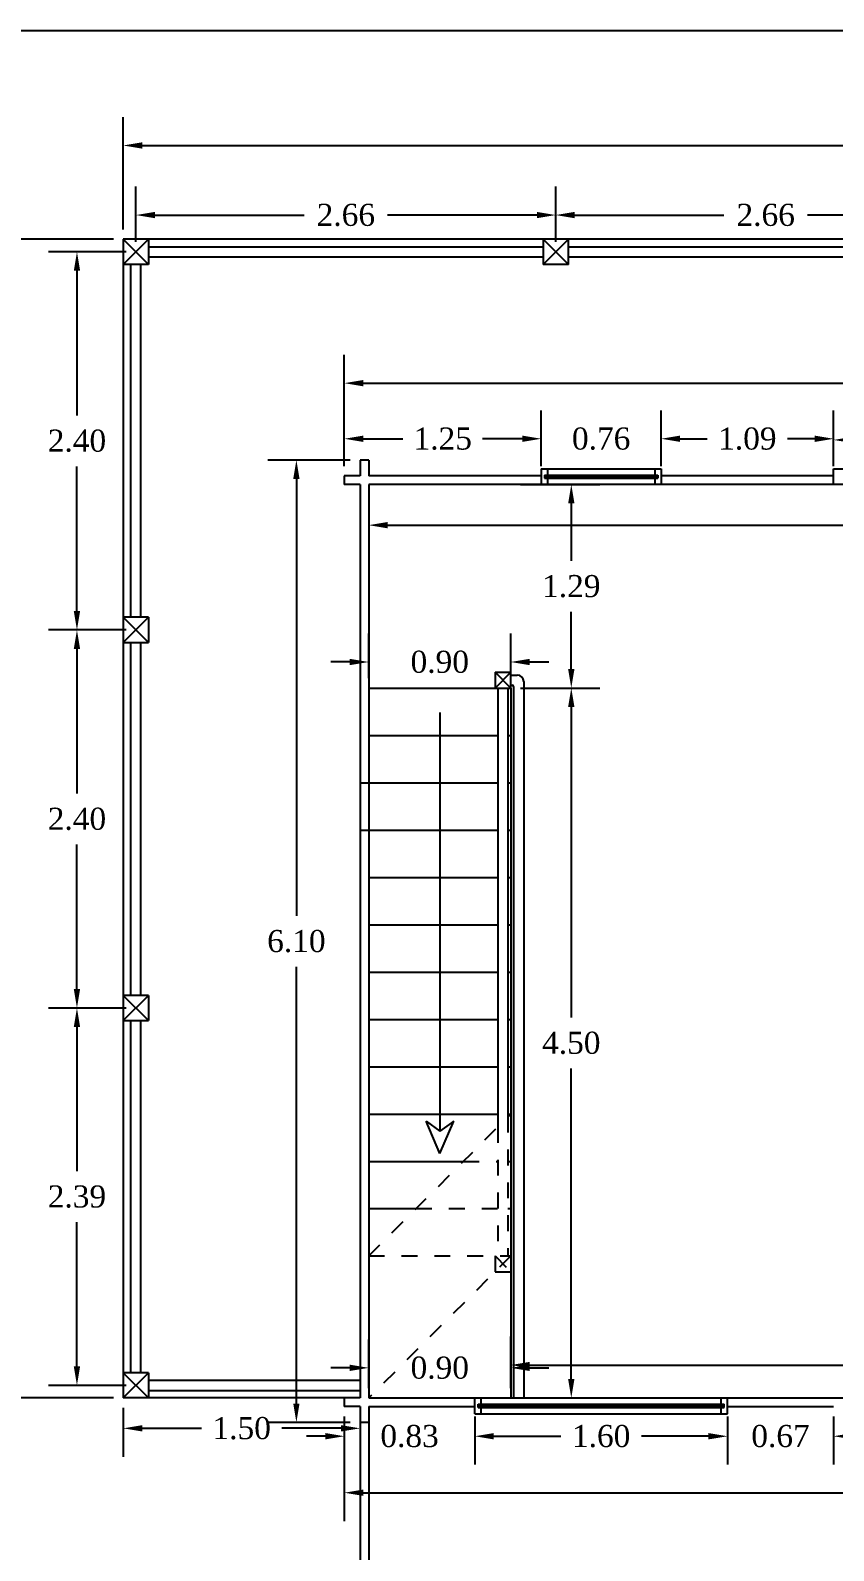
# Model space of a CAD drawing. Header units: inches. Extents: x 86794 to 87086, y 41803 to 41823.
# Drawn here: x 86917.66 to 86922.75, y 41812.5 to 41822.14 of the extents above; entities that cross this region are included whole.
import ezdxf

# ---------------------------------------------------------------- set-up
doc = ezdxf.new("R2010")
doc.units = ezdxf.units.IN
doc.header["$MEASUREMENT"] = 0
doc.linetypes.add('ACAD_ISO03W100', pattern=[30, 12, -18])
doc.styles.get("Standard").update_dxf_attribs({"font": 'times.ttf'})
doc.dimstyles.get("Standard").update_dxf_attribs({"dimtxt": 0.14, "dimasz": 0.12, "dimexe": 0.18, "dimexo": 0.0625, "dimgap": 0.09, "dimtad": 0, "dimtih": 1, "dimtoh": 1, "dimzin": 0, "dimdsep": 46, "dimtxsty": 'Standard', "dimcen": 0.09, "dimadec": 0, "dimazin": 0, "dimtfac": 1, "dimtofl": 0, "dimtmove": 0, "dimatfit": 3, "dimfxl": 1, "dimtolj": 1, "dimtzin": 0, "dimarcsym": 0})

# ---------------------------------------------------------------- blocks, each defined once
blk = doc.blocks.new('*D205')
at = {"color": 0, "lineweight": -2, "ltscale": 0.006, "transparency": 16777216}
for p, q in [((86918.3252, 41820.7992), (86918.3252, 41821.1499)), ((86920.9852, 41820.7992), (86920.9852, 41821.1499)), ((86918.4452, 41820.9699), (86919.3905, 41820.9699)), ((86920.8652, 41820.9699), (86919.9199, 41820.9699))]:
    blk.add_line(p, q, dxfattribs=at)
at = {"color": 0, "ltscale": 0.006, "transparency": 16777216}
for points in [[(86918.4452, 41820.9899), (86918.4452, 41820.9499), (86918.3252, 41820.9699)], [(86920.8652, 41820.9899), (86920.8652, 41820.9499), (86920.9852, 41820.9699)]]:
    blk.add_solid(points, dxfattribs=at)
at = {"layer": 'Defpoints', "color": 0, "ltscale": 0.006, "transparency": 16777216}
for p in [(86920.9852, 41820.9699), (86918.3252, 41820.7367), (86920.9852, 41820.7367)]:
    blk.add_point(p, dxfattribs=at)
at = {"color": 0, "ltscale": 0.006, "transparency": 16777216, "insert": (86919.6552, 41820.9699), "char_height": 0.14, "attachment_point": 5}
blk.add_mtext('\\A1;2.66', dxfattribs=at)
blk = doc.blocks.new('*D206')
at = {"color": 0, "lineweight": -2, "ltscale": 0.006, "transparency": 16777216}
for p, q in [((86920.9852, 41820.7992), (86920.9852, 41821.1499)), ((86923.6452, 41820.7992), (86923.6452, 41821.1499)), ((86921.1052, 41820.9699), (86922.0505, 41820.9699)), ((86923.5252, 41820.9699), (86922.5799, 41820.9699))]:
    blk.add_line(p, q, dxfattribs=at)
at = {"color": 0, "ltscale": 0.006, "transparency": 16777216}
for points in [[(86921.1052, 41820.9899), (86921.1052, 41820.9499), (86920.9852, 41820.9699)], [(86923.5252, 41820.9899), (86923.5252, 41820.9499), (86923.6452, 41820.9699)]]:
    blk.add_solid(points, dxfattribs=at)
at = {"layer": 'Defpoints', "color": 0, "ltscale": 0.006, "transparency": 16777216}
for p in [(86923.6452, 41820.9699), (86920.9852, 41820.7367), (86923.6452, 41820.7367)]:
    blk.add_point(p, dxfattribs=at)
at = {"color": 0, "ltscale": 0.006, "transparency": 16777216, "insert": (86922.3152, 41820.9699), "char_height": 0.14, "attachment_point": 5}
blk.add_mtext('\\A1;2.66', dxfattribs=at)
blk = doc.blocks.new('*D202')
at = {"color": 0, "lineweight": -2, "ltscale": 0.006, "transparency": 16777216}
for p, q in [((86918.2452, 41820.8792), (86918.2452, 41821.591)), ((86929.0452, 41820.8792), (86929.0452, 41821.591)), ((86918.3652, 41821.411), (86923.3385, 41821.411)), ((86928.9252, 41821.411), (86923.952, 41821.411))]:
    blk.add_line(p, q, dxfattribs=at)
at = {"color": 0, "ltscale": 0.006, "transparency": 16777216}
for points in [[(86918.3652, 41821.431), (86918.3652, 41821.391), (86918.2452, 41821.411)], [(86928.9252, 41821.431), (86928.9252, 41821.391), (86929.0452, 41821.411)]]:
    blk.add_solid(points, dxfattribs=at)
at = {"layer": 'Defpoints', "color": 0, "ltscale": 0.006, "transparency": 16777216}
for p in [(86918.2452, 41821.411), (86918.2452, 41820.8167), (86929.0452, 41820.8167)]:
    blk.add_point(p, dxfattribs=at)
at = {"color": 0, "ltscale": 0.006, "transparency": 16777216, "insert": (86923.6452, 41821.411), "char_height": 0.14, "attachment_point": 5}
blk.add_mtext('\\A1;10.80', dxfattribs=at)
blk = doc.blocks.new('*D203')
at = {"color": 0, "lineweight": -2, "ltscale": 0.006, "transparency": 16777216}
for p, q in [((86918.2627, 41820.7367), (86917.7716, 41820.7367)), ((86917.9516, 41820.6167), (86917.9516, 41819.6998)), ((86917.9516, 41818.4601), (86917.9516, 41819.377)), ((86918.2627, 41818.3401), (86917.7716, 41818.3401))]:
    blk.add_line(p, q, dxfattribs=at)
at = {"color": 0, "ltscale": 0.006, "transparency": 16777216}
for points in [[(86917.9316, 41820.6167), (86917.9716, 41820.6167), (86917.9516, 41820.7367)], [(86917.9316, 41818.4601), (86917.9716, 41818.4601), (86917.9516, 41818.3401)]]:
    blk.add_solid(points, dxfattribs=at)
at = {"layer": 'Defpoints', "color": 0, "ltscale": 0.006, "transparency": 16777216}
for p in [(86918.3252, 41820.7367), (86917.9516, 41818.3401), (86918.3252, 41818.3401)]:
    blk.add_point(p, dxfattribs=at)
at = {"color": 0, "ltscale": 0.006, "transparency": 16777216, "insert": (86917.9516, 41819.5384), "char_height": 0.14, "attachment_point": 5}
blk.add_mtext('\\A1;2.40', dxfattribs=at)
blk = doc.blocks.new('*D204')
at = {"color": 0, "lineweight": -2, "ltscale": 0.006, "transparency": 16777216}
for p, q in [((86918.2627, 41818.3401), (86917.7716, 41818.3401)), ((86917.9516, 41818.2201), (86917.9516, 41817.3032)), ((86917.9516, 41816.0634), (86917.9516, 41816.9803)), ((86918.2627, 41815.9434), (86917.7716, 41815.9434))]:
    blk.add_line(p, q, dxfattribs=at)
at = {"color": 0, "ltscale": 0.006, "transparency": 16777216}
for points in [[(86917.9316, 41818.2201), (86917.9716, 41818.2201), (86917.9516, 41818.3401)], [(86917.9316, 41816.0634), (86917.9716, 41816.0634), (86917.9516, 41815.9434)]]:
    blk.add_solid(points, dxfattribs=at)
at = {"layer": 'Defpoints', "color": 0, "ltscale": 0.006, "transparency": 16777216}
for p in [(86918.3252, 41818.3401), (86917.9516, 41815.9434), (86918.3252, 41815.9434)]:
    blk.add_point(p, dxfattribs=at)
at = {"color": 0, "ltscale": 0.006, "transparency": 16777216, "insert": (86917.9516, 41817.1417), "char_height": 0.14, "attachment_point": 5}
blk.add_mtext('\\A1;2.40', dxfattribs=at)
blk = doc.blocks.new('*D227')
at = {"color": 0, "lineweight": -2, "ltscale": 0.006, "transparency": 16777216}
for p, q in [((86918.2627, 41815.9434), (86917.7716, 41815.9434)), ((86917.9516, 41815.8234), (86917.9516, 41814.909)), ((86917.9516, 41813.6717), (86917.9516, 41814.5862)), ((86918.2627, 41813.5517), (86917.7716, 41813.5517))]:
    blk.add_line(p, q, dxfattribs=at)
at = {"color": 0, "ltscale": 0.006, "transparency": 16777216}
for points in [[(86917.9316, 41815.8234), (86917.9716, 41815.8234), (86917.9516, 41815.9434)], [(86917.9316, 41813.6717), (86917.9716, 41813.6717), (86917.9516, 41813.5517)]]:
    blk.add_solid(points, dxfattribs=at)
at = {"layer": 'Defpoints', "color": 0, "ltscale": 0.006, "transparency": 16777216}
for p in [(86917.9516, 41815.9434), (86918.3252, 41815.9434), (86918.3252, 41813.5517)]:
    blk.add_point(p, dxfattribs=at)
at = {"color": 0, "ltscale": 0.006, "transparency": 16777216, "insert": (86917.9516, 41814.7476), "char_height": 0.14, "attachment_point": 5}
blk.add_mtext('\\A1;2.39', dxfattribs=at)
blk = doc.blocks.new('*D228')
at = {"color": 0, "lineweight": -2, "ltscale": 0.006, "transparency": 16777216}
for p, q in [((86918.1827, 41820.8167), (86917.2251, 41820.8167)), ((86917.4051, 41820.6967), (86917.4051, 41817.3057)), ((86917.4051, 41813.5917), (86917.4051, 41816.9828)), ((86918.1827, 41813.4717), (86917.2251, 41813.4717))]:
    blk.add_line(p, q, dxfattribs=at)
at = {"color": 0, "ltscale": 0.006, "transparency": 16777216}
for points in [[(86917.3851, 41820.6967), (86917.4251, 41820.6967), (86917.4051, 41820.8167)], [(86917.3851, 41813.5917), (86917.4251, 41813.5917), (86917.4051, 41813.4717)]]:
    blk.add_solid(points, dxfattribs=at)
at = {"layer": 'Defpoints', "color": 0, "ltscale": 0.006, "transparency": 16777216}
for p in [(86917.4051, 41820.8167), (86918.2452, 41820.8167), (86918.2452, 41813.4717)]:
    blk.add_point(p, dxfattribs=at)
at = {"color": 0, "ltscale": 0.006, "transparency": 16777216, "insert": (86917.4051, 41817.1442), "char_height": 0.14, "attachment_point": 5}
blk.add_mtext('\\A1;7.35', dxfattribs=at)
blk = doc.blocks.new('*D217')
at = {"color": 0, "lineweight": -2, "ltscale": 0.006, "transparency": 16777216}
for p, q in [((86918.2452, 41813.4092), (86918.2452, 41813.0993)), ((86919.7452, 41813.4092), (86919.7452, 41813.0993)), ((86918.3652, 41813.2793), (86918.7401, 41813.2793)), ((86919.6252, 41813.2793), (86919.2503, 41813.2793))]:
    blk.add_line(p, q, dxfattribs=at)
at = {"color": 0, "ltscale": 0.006, "transparency": 16777216}
for points in [[(86918.3652, 41813.2993), (86918.3652, 41813.2593), (86918.2452, 41813.2793)], [(86919.6252, 41813.2993), (86919.6252, 41813.2593), (86919.7452, 41813.2793)]]:
    blk.add_solid(points, dxfattribs=at)
at = {"layer": 'Defpoints', "color": 0, "ltscale": 0.006, "transparency": 16777216}
for p in [(86918.2452, 41813.4717), (86919.7452, 41813.4717), (86919.7452, 41813.2793)]:
    blk.add_point(p, dxfattribs=at)
at = {"color": 0, "ltscale": 0.006, "transparency": 16777216, "insert": (86918.9952, 41813.2793), "char_height": 0.14, "attachment_point": 5}
blk.add_mtext('\\A1;1.50', dxfattribs=at)
blk = doc.blocks.new('*D218')
at = {"color": 0, "lineweight": -2, "ltscale": 0.006, "transparency": 16777216}
for p, q in [((86919.6827, 41819.4167), (86919.1618, 41819.4167)), ((86919.3418, 41819.2967), (86919.3418, 41816.5282)), ((86919.3418, 41813.4367), (86919.3418, 41816.2053)), ((86919.6827, 41813.3167), (86919.1618, 41813.3167))]:
    blk.add_line(p, q, dxfattribs=at)
at = {"color": 0, "ltscale": 0.006, "transparency": 16777216}
for points in [[(86919.3218, 41819.2967), (86919.3618, 41819.2967), (86919.3418, 41819.4167)], [(86919.3218, 41813.4367), (86919.3618, 41813.4367), (86919.3418, 41813.3167)]]:
    blk.add_solid(points, dxfattribs=at)
at = {"layer": 'Defpoints', "color": 0, "ltscale": 0.006, "transparency": 16777216}
for p in [(86919.3418, 41819.4167), (86919.7452, 41819.4167), (86919.7452, 41813.3167)]:
    blk.add_point(p, dxfattribs=at)
at = {"color": 0, "ltscale": 0.006, "transparency": 16777216, "insert": (86919.3418, 41816.3667), "char_height": 0.14, "attachment_point": 5}
blk.add_mtext('\\A1;6.10', dxfattribs=at)
blk = doc.blocks.new('*D219')
at = {"color": 0, "lineweight": -2, "ltscale": 0.006, "transparency": 16777216}
for p, q in [((86919.6452, 41819.3792), (86919.6452, 41819.7319)), ((86920.8927, 41819.3792), (86920.8927, 41819.7319)), ((86919.7652, 41819.5519), (86920.017, 41819.5519)), ((86920.7727, 41819.5519), (86920.5209, 41819.5519))]:
    blk.add_line(p, q, dxfattribs=at)
at = {"color": 0, "ltscale": 0.006, "transparency": 16777216}
for points in [[(86919.7652, 41819.5719), (86919.7652, 41819.5319), (86919.6452, 41819.5519)], [(86920.7727, 41819.5719), (86920.7727, 41819.5319), (86920.8927, 41819.5519)]]:
    blk.add_solid(points, dxfattribs=at)
at = {"layer": 'Defpoints', "color": 0, "ltscale": 0.006, "transparency": 16777216}
for p in [(86920.8927, 41819.5519), (86919.6452, 41819.3167), (86920.8927, 41819.3167)]:
    blk.add_point(p, dxfattribs=at)
at = {"color": 0, "ltscale": 0.006, "transparency": 16777216, "insert": (86920.269, 41819.5519), "char_height": 0.14, "attachment_point": 5}
blk.add_mtext('\\A1;1.25', dxfattribs=at)
blk = doc.blocks.new('*D220')
at = {"color": 0, "lineweight": -2, "ltscale": 0.006, "transparency": 16777216}
for p, q in [((86920.8927, 41819.4242), (86920.8927, 41819.7319)), ((86921.6527, 41819.4242), (86921.6527, 41819.7319)), ((86920.7727, 41819.5519), (86920.6527, 41819.5519)), ((86921.7727, 41819.5519), (86921.8927, 41819.5519))]:
    blk.add_line(p, q, dxfattribs=at)
at = {"color": 0, "ltscale": 0.006, "transparency": 16777216}
for points in [[(86920.7727, 41819.5719), (86920.7727, 41819.5319), (86920.8927, 41819.5519)], [(86921.7727, 41819.5719), (86921.7727, 41819.5319), (86921.6527, 41819.5519)]]:
    blk.add_solid(points, dxfattribs=at)
at = {"layer": 'Defpoints', "color": 0, "ltscale": 0.006, "transparency": 16777216}
for p in [(86921.6527, 41819.5519), (86920.8927, 41819.3617), (86921.6527, 41819.3617)]:
    blk.add_point(p, dxfattribs=at)
at = {"color": 0, "ltscale": 0.006, "transparency": 16777216, "insert": (86921.2727, 41819.5519), "char_height": 0.14, "attachment_point": 5}
blk.add_mtext('\\A1;0.76', dxfattribs=at)
blk = doc.blocks.new('*D221')
at = {"color": 0, "lineweight": -2, "ltscale": 0.006, "transparency": 16777216}
for p, q in [((86921.6527, 41819.3792), (86921.6527, 41819.7319)), ((86922.7452, 41819.3792), (86922.7452, 41819.7319)), ((86921.7727, 41819.5519), (86921.9446, 41819.5519)), ((86922.6252, 41819.5519), (86922.4533, 41819.5519))]:
    blk.add_line(p, q, dxfattribs=at)
at = {"color": 0, "ltscale": 0.006, "transparency": 16777216}
for points in [[(86921.7727, 41819.5719), (86921.7727, 41819.5319), (86921.6527, 41819.5519)], [(86922.6252, 41819.5719), (86922.6252, 41819.5319), (86922.7452, 41819.5519)]]:
    blk.add_solid(points, dxfattribs=at)
at = {"layer": 'Defpoints', "color": 0, "ltscale": 0.006, "transparency": 16777216}
for p in [(86922.7452, 41819.5519), (86921.6527, 41819.3167), (86922.7452, 41819.3167)]:
    blk.add_point(p, dxfattribs=at)
at = {"color": 0, "ltscale": 0.006, "transparency": 16777216, "insert": (86922.199, 41819.5519), "char_height": 0.14, "attachment_point": 5}
blk.add_mtext('\\A1;1.09', dxfattribs=at)
blk = doc.blocks.new('*D222')
at = {"color": 0, "lineweight": -2, "ltscale": 0.006, "transparency": 16777216}
for p, q in [((86922.7452, 41819.4242), (86922.7452, 41819.7245)), ((86924.5452, 41819.4242), (86924.5452, 41819.7245)), ((86922.8652, 41819.5445), (86923.3901, 41819.5445)), ((86924.4252, 41819.5445), (86923.9003, 41819.5445))]:
    blk.add_line(p, q, dxfattribs=at)
at = {"color": 0, "ltscale": 0.006, "transparency": 16777216}
for points in [[(86922.8652, 41819.5645), (86922.8652, 41819.5245), (86922.7452, 41819.5445)], [(86924.4252, 41819.5645), (86924.4252, 41819.5245), (86924.5452, 41819.5445)]]:
    blk.add_solid(points, dxfattribs=at)
at = {"layer": 'Defpoints', "color": 0, "ltscale": 0.006, "transparency": 16777216}
for p in [(86924.5452, 41819.5445), (86922.7452, 41819.3617), (86924.5452, 41819.3617)]:
    blk.add_point(p, dxfattribs=at)
at = {"color": 0, "ltscale": 0.006, "transparency": 16777216, "insert": (86923.6452, 41819.5445), "char_height": 0.14, "attachment_point": 5}
blk.add_mtext('\\A1;1.80', dxfattribs=at)
blk = doc.blocks.new('*D226')
at = {"color": 0, "lineweight": -2, "ltscale": 0.006, "transparency": 16777216}
for p, q in [((86919.8002, 41819.1992), (86919.8002, 41818.8242)), ((86927.4902, 41819.1992), (86927.4902, 41818.8242)), ((86919.9202, 41819.0042), (86923.3826, 41819.0042)), ((86927.3702, 41819.0042), (86923.9078, 41819.0042))]:
    blk.add_line(p, q, dxfattribs=at)
at = {"color": 0, "ltscale": 0.006, "transparency": 16777216}
for points in [[(86919.9202, 41819.0242), (86919.9202, 41818.9842), (86919.8002, 41819.0042)], [(86927.3702, 41819.0242), (86927.3702, 41818.9842), (86927.4902, 41819.0042)]]:
    blk.add_solid(points, dxfattribs=at)
at = {"layer": 'Defpoints', "color": 0, "ltscale": 0.006, "transparency": 16777216}
for p in [(86919.8002, 41819.2617), (86927.4902, 41819.2617), (86927.4902, 41819.0042)]:
    blk.add_point(p, dxfattribs=at)
at = {"color": 0, "ltscale": 0.006, "transparency": 16777216, "insert": (86923.6452, 41819.0042), "char_height": 0.14, "attachment_point": 5}
blk.add_mtext('\\A1;7.69', dxfattribs=at)
blk = doc.blocks.new('*D207')
at = {"color": 0, "lineweight": -2, "ltscale": 0.006, "transparency": 16777216}
for p, q in [((86920.7627, 41817.9717), (86921.2635, 41817.9717)), ((86921.0835, 41817.8517), (86921.0835, 41815.8832)), ((86921.0835, 41813.5917), (86921.0835, 41815.5603)), ((86920.7627, 41813.4717), (86921.2635, 41813.4717))]:
    blk.add_line(p, q, dxfattribs=at)
at = {"color": 0, "ltscale": 0.006, "transparency": 16777216}
for points in [[(86921.0635, 41817.8517), (86921.1035, 41817.8517), (86921.0835, 41817.9717)], [(86921.0635, 41813.5917), (86921.1035, 41813.5917), (86921.0835, 41813.4717)]]:
    blk.add_solid(points, dxfattribs=at)
at = {"layer": 'Defpoints', "color": 0, "ltscale": 0.006, "transparency": 16777216}
for p in [(86920.7002, 41817.9717), (86920.7002, 41813.4717), (86921.0835, 41813.4717)]:
    blk.add_point(p, dxfattribs=at)
at = {"color": 0, "ltscale": 0.006, "transparency": 16777216, "insert": (86921.0835, 41815.7217), "char_height": 0.14, "attachment_point": 5}
blk.add_mtext('\\A1;4.50', dxfattribs=at)
blk = doc.blocks.new('*D208')
at = {"color": 0, "lineweight": -2, "ltscale": 0.006, "transparency": 16777216}
for p, q in [((86919.8002, 41818.0342), (86919.8002, 41818.3169)), ((86920.7002, 41818.0342), (86920.7002, 41818.3169)), ((86919.6802, 41818.1369), (86919.5602, 41818.1369)), ((86920.8202, 41818.1369), (86920.9402, 41818.1369))]:
    blk.add_line(p, q, dxfattribs=at)
at = {"color": 0, "ltscale": 0.006, "transparency": 16777216}
for points in [[(86919.6802, 41818.1569), (86919.6802, 41818.1169), (86919.8002, 41818.1369)], [(86920.8202, 41818.1569), (86920.8202, 41818.1169), (86920.7002, 41818.1369)]]:
    blk.add_solid(points, dxfattribs=at)
at = {"layer": 'Defpoints', "color": 0, "ltscale": 0.006, "transparency": 16777216}
for p in [(86920.7002, 41818.1369), (86919.8002, 41817.9717), (86920.7002, 41817.9717)]:
    blk.add_point(p, dxfattribs=at)
at = {"color": 0, "ltscale": 0.006, "transparency": 16777216, "insert": (86920.2502, 41818.1369), "char_height": 0.14, "attachment_point": 5}
blk.add_mtext('\\A1;0.90', dxfattribs=at)
blk = doc.blocks.new('*D210')
at = {"color": 0, "lineweight": -2, "ltscale": 0.006, "transparency": 16777216}
for p, q in [((86919.8002, 41813.5342), (86919.8002, 41813.8427)), ((86920.7002, 41813.5342), (86920.7002, 41813.8427)), ((86919.6802, 41813.6627), (86919.5602, 41813.6627)), ((86920.8202, 41813.6627), (86920.9402, 41813.6627))]:
    blk.add_line(p, q, dxfattribs=at)
at = {"color": 0, "ltscale": 0.006, "transparency": 16777216}
for points in [[(86919.6802, 41813.6827), (86919.6802, 41813.6427), (86919.8002, 41813.6627)], [(86920.8202, 41813.6827), (86920.8202, 41813.6427), (86920.7002, 41813.6627)]]:
    blk.add_solid(points, dxfattribs=at)
at = {"layer": 'Defpoints', "color": 0, "ltscale": 0.006, "transparency": 16777216}
for p in [(86920.7002, 41813.6627), (86919.8002, 41813.4717), (86920.7002, 41813.4717)]:
    blk.add_point(p, dxfattribs=at)
at = {"color": 0, "ltscale": 0.006, "transparency": 16777216, "insert": (86920.2502, 41813.6627), "char_height": 0.14, "attachment_point": 5}
blk.add_mtext('\\A1;0.90', dxfattribs=at)
blk = doc.blocks.new('*D212')
at = {"color": 0, "lineweight": -2, "ltscale": 0.006, "transparency": 16777216}
for p, q in [((86919.6452, 41819.3792), (86919.6452, 41820.0844)), ((86927.6452, 41819.3792), (86927.6452, 41820.0844)), ((86919.7652, 41819.9044), (86923.3843, 41819.9044)), ((86927.5252, 41819.9044), (86923.9062, 41819.9044))]:
    blk.add_line(p, q, dxfattribs=at)
at = {"color": 0, "ltscale": 0.006, "transparency": 16777216}
for points in [[(86919.7652, 41819.9244), (86919.7652, 41819.8844), (86919.6452, 41819.9044)], [(86927.5252, 41819.9244), (86927.5252, 41819.8844), (86927.6452, 41819.9044)]]:
    blk.add_solid(points, dxfattribs=at)
at = {"layer": 'Defpoints', "color": 0, "ltscale": 0.006, "transparency": 16777216}
for p in [(86927.6452, 41819.9044), (86919.6452, 41819.3167), (86927.6452, 41819.3167)]:
    blk.add_point(p, dxfattribs=at)
at = {"color": 0, "ltscale": 0.006, "transparency": 16777216, "insert": (86923.6452, 41819.9044), "char_height": 0.14, "attachment_point": 5}
blk.add_mtext('\\A1;8.00', dxfattribs=at)
blk = doc.blocks.new('*D214')
at = {"color": 0, "lineweight": -2, "ltscale": 0.006, "transparency": 16777216}
for p, q in [((86920.7627, 41819.2617), (86921.2635, 41819.2617)), ((86921.0835, 41819.1417), (86921.0835, 41818.7782)), ((86921.0835, 41818.0917), (86921.0835, 41818.4553)), ((86920.7627, 41817.9717), (86921.2635, 41817.9717))]:
    blk.add_line(p, q, dxfattribs=at)
at = {"color": 0, "ltscale": 0.006, "transparency": 16777216}
for points in [[(86921.0635, 41819.1417), (86921.1035, 41819.1417), (86921.0835, 41819.2617)], [(86921.0635, 41818.0917), (86921.1035, 41818.0917), (86921.0835, 41817.9717)]]:
    blk.add_solid(points, dxfattribs=at)
at = {"layer": 'Defpoints', "color": 0, "ltscale": 0.006, "transparency": 16777216}
for p in [(86920.7002, 41819.2617), (86921.0835, 41819.2617), (86920.7002, 41817.9717)]:
    blk.add_point(p, dxfattribs=at)
at = {"color": 0, "ltscale": 0.006, "transparency": 16777216, "insert": (86921.0835, 41818.6167), "char_height": 0.14, "attachment_point": 5}
blk.add_mtext('\\A1;1.29', dxfattribs=at)
blk = doc.blocks.new('*D336')
at = {"color": 0, "lineweight": -2, "ltscale": 0.006, "transparency": 16777216}
for p, q in [((86920.7002, 41813.5342), (86920.7002, 41813.8606)), ((86927.4902, 41813.5342), (86927.4902, 41813.8606)), ((86920.8202, 41813.6806), (86923.8332, 41813.6806)), ((86927.3702, 41813.6806), (86924.3572, 41813.6806))]:
    blk.add_line(p, q, dxfattribs=at)
at = {"color": 0, "ltscale": 0.006, "transparency": 16777216}
for points in [[(86920.8202, 41813.7006), (86920.8202, 41813.6606), (86920.7002, 41813.6806)], [(86927.3702, 41813.7006), (86927.3702, 41813.6606), (86927.4902, 41813.6806)]]:
    blk.add_solid(points, dxfattribs=at)
at = {"layer": 'Defpoints', "color": 0, "ltscale": 0.006, "transparency": 16777216}
for p in [(86927.4902, 41813.6806), (86920.7002, 41813.4717), (86927.4902, 41813.4717)]:
    blk.add_point(p, dxfattribs=at)
at = {"color": 0, "ltscale": 0.006, "transparency": 16777216, "insert": (86924.0952, 41813.6806), "char_height": 0.14, "attachment_point": 5}
blk.add_mtext('\\A1;6.79', dxfattribs=at)
blk = doc.blocks.new('*D337')
at = {"color": 0, "lineweight": -2, "ltscale": 0.006, "transparency": 16777216}
for p, q in [((86919.6452, 41813.3542), (86919.6452, 41813.0492)), ((86920.4727, 41813.3542), (86920.4727, 41813.0492)), ((86919.5252, 41813.2292), (86919.4052, 41813.2292)), ((86920.5927, 41813.2292), (86920.7127, 41813.2292))]:
    blk.add_line(p, q, dxfattribs=at)
at = {"color": 0, "ltscale": 0.006, "transparency": 16777216}
for points in [[(86919.5252, 41813.2492), (86919.5252, 41813.2092), (86919.6452, 41813.2292)], [(86920.5927, 41813.2492), (86920.5927, 41813.2092), (86920.4727, 41813.2292)]]:
    blk.add_solid(points, dxfattribs=at)
at = {"layer": 'Defpoints', "color": 0, "ltscale": 0.006, "transparency": 16777216}
for p in [(86919.6452, 41813.4167), (86920.4727, 41813.4167), (86920.4727, 41813.2292)]:
    blk.add_point(p, dxfattribs=at)
at = {"color": 0, "ltscale": 0.006, "transparency": 16777216, "insert": (86920.059, 41813.2292), "char_height": 0.14, "attachment_point": 5}
blk.add_mtext('\\A1;0.83', dxfattribs=at)
blk = doc.blocks.new('*D338')
at = {"color": 0, "lineweight": -2, "ltscale": 0.006, "transparency": 16777216}
for p, q in [((86920.4727, 41813.3092), (86920.4727, 41813.0492)), ((86922.0727, 41813.3092), (86922.0727, 41813.0492)), ((86920.5927, 41813.2292), (86921.0176, 41813.2292)), ((86921.9527, 41813.2292), (86921.5278, 41813.2292))]:
    blk.add_line(p, q, dxfattribs=at)
at = {"color": 0, "ltscale": 0.006, "transparency": 16777216}
for points in [[(86920.5927, 41813.2492), (86920.5927, 41813.2092), (86920.4727, 41813.2292)], [(86921.9527, 41813.2492), (86921.9527, 41813.2092), (86922.0727, 41813.2292)]]:
    blk.add_solid(points, dxfattribs=at)
at = {"layer": 'Defpoints', "color": 0, "ltscale": 0.006, "transparency": 16777216}
for p in [(86920.4727, 41813.3717), (86922.0727, 41813.3717), (86922.0727, 41813.2292)]:
    blk.add_point(p, dxfattribs=at)
at = {"color": 0, "ltscale": 0.006, "transparency": 16777216, "insert": (86921.2727, 41813.2292), "char_height": 0.14, "attachment_point": 5}
blk.add_mtext('\\A1;1.60', dxfattribs=at)
blk = doc.blocks.new('*D339')
at = {"color": 0, "lineweight": -2, "ltscale": 0.006, "transparency": 16777216}
for p, q in [((86922.0727, 41813.3542), (86922.0727, 41813.0492)), ((86922.7452, 41813.3542), (86922.7452, 41813.0492)), ((86921.9527, 41813.2292), (86921.8327, 41813.2292)), ((86922.8652, 41813.2292), (86922.9852, 41813.2292))]:
    blk.add_line(p, q, dxfattribs=at)
at = {"color": 0, "ltscale": 0.006, "transparency": 16777216}
for points in [[(86921.9527, 41813.2492), (86921.9527, 41813.2092), (86922.0727, 41813.2292)], [(86922.8652, 41813.2492), (86922.8652, 41813.2092), (86922.7452, 41813.2292)]]:
    blk.add_solid(points, dxfattribs=at)
at = {"layer": 'Defpoints', "color": 0, "ltscale": 0.006, "transparency": 16777216}
for p in [(86922.0727, 41813.4167), (86922.7452, 41813.4167), (86922.7452, 41813.2292)]:
    blk.add_point(p, dxfattribs=at)
at = {"color": 0, "ltscale": 0.006, "transparency": 16777216, "insert": (86922.409, 41813.2292), "char_height": 0.14, "attachment_point": 5}
blk.add_mtext('\\A1;0.67', dxfattribs=at)
blk = doc.blocks.new('*D344')
at = {"color": 0, "lineweight": -2, "ltscale": 0.006, "transparency": 16777216}
for p, q in [((86919.6452, 41813.3542), (86919.6452, 41812.6911)), ((86927.6452, 41813.3542), (86927.6452, 41812.6911)), ((86919.7652, 41812.8711), (86923.3843, 41812.8711)), ((86927.5252, 41812.8711), (86923.9062, 41812.8711))]:
    blk.add_line(p, q, dxfattribs=at)
at = {"color": 0, "ltscale": 0.006, "transparency": 16777216}
for points in [[(86919.7652, 41812.8911), (86919.7652, 41812.8511), (86919.6452, 41812.8711)], [(86927.5252, 41812.8911), (86927.5252, 41812.8511), (86927.6452, 41812.8711)]]:
    blk.add_solid(points, dxfattribs=at)
at = {"layer": 'Defpoints', "color": 0, "ltscale": 0.006, "transparency": 16777216}
for p in [(86919.6452, 41813.4167), (86927.6452, 41813.4167), (86927.6452, 41812.8711)]:
    blk.add_point(p, dxfattribs=at)
at = {"color": 0, "ltscale": 0.006, "transparency": 16777216, "insert": (86923.6452, 41812.8711), "char_height": 0.14, "attachment_point": 5}
blk.add_mtext('\\A1;8.00', dxfattribs=at)

msp = doc.modelspace()

# ---------------------------------------------------------------- linework, layer by layer
for p, q in [((86911.5107, 41822.1404), (86938.8481, 41822.1404)), ((86929.0452, 41820.8167), (86918.2452, 41820.8167)), ((86918.2452, 41820.8167), (86918.2452, 41813.4717)), ((86918.4052, 41820.8167), (86918.4052, 41820.6567)), ((86920.9052, 41820.8167), (86920.9052, 41820.6567)), ((86918.4052, 41820.6567), (86918.2452, 41820.6567)), ((86921.0652, 41820.6567), (86920.9052, 41820.6567)), ((86919.8002, 41819.4167), (86919.7452, 41819.4167)), ((86919.7452, 41819.4167), (86919.7452, 41819.3167)), ((86919.8002, 41819.4167), (86919.8002, 41819.3167)), ((86919.7452, 41819.3167), (86919.6452, 41819.3167)), ((86919.6452, 41819.3167), (86919.6452, 41819.2617)), ((86920.8927, 41819.3167), (86919.8002, 41819.3167)), ((86922.7452, 41819.3167), (86921.6527, 41819.3167)), ((86919.7452, 41819.2617), (86919.6452, 41819.2617)), ((86919.7452, 41819.2617), (86919.7452, 41813.4717)), ((86927.4902, 41819.2617), (86919.8002, 41819.2617)), ((86919.8002, 41819.2617), (86919.8002, 41813.4717)), ((86918.4052, 41818.4201), (86918.4052, 41818.2601)), ((86920.7002, 41817.9717), (86920.7002, 41813.4717)), ((86919.8002, 41817.6717), (86920.6182, 41817.6717)), ((86919.7452, 41817.3717), (86920.6182, 41817.3717)), ((86919.7452, 41817.0717), (86920.6182, 41817.0717)), ((86919.8002, 41816.7717), (86920.6182, 41816.7717)), ((86919.8002, 41816.4717), (86920.6182, 41816.4717)), ((86920.6822, 41816.4717), (86920.7002, 41816.4717)), ((86919.8002, 41816.1717), (86920.6182, 41816.1717)), ((86920.6822, 41816.1717), (86920.7002, 41816.1717)), ((86918.4052, 41816.0234), (86918.4052, 41815.8634)), ((86919.8002, 41815.8717), (86920.6182, 41815.8717)), ((86920.6822, 41815.8717), (86920.7002, 41815.8717)), ((86919.8002, 41815.5717), (86920.6182, 41815.5717)), ((86920.6822, 41815.5717), (86920.7002, 41815.5717)), ((86919.8002, 41815.2717), (86920.6182, 41815.2717)), ((86920.6822, 41815.2717), (86920.7002, 41815.2717)), ((86919.8002, 41814.9717), (86920.4002, 41814.9717)), ((86919.8002, 41814.6717), (86920.1002, 41814.6717)), ((86918.4052, 41813.6317), (86918.4052, 41813.4717)), ((86919.7452, 41813.4717), (86918.2452, 41813.4717)), ((86919.6452, 41813.4717), (86919.6452, 41813.4167)), ((86919.7452, 41813.4167), (86919.6452, 41813.4167)), ((86919.7452, 41813.4167), (86919.7452, 41813.3167)), ((86919.8002, 41813.4717), (86927.4902, 41813.4717)), ((86919.8002, 41813.4167), (86919.8002, 41813.3167)), ((86919.8002, 41813.4167), (86920.4727, 41813.4167)), ((86922.0727, 41813.4167), (86922.7452, 41813.4167)), ((86919.8002, 41813.3167), (86919.7452, 41813.3167)), ((86920.4727, 41813.3717), (86922.0727, 41813.3717))]:
    msp.add_line(p, q)
at = {"ltscale": 0.006}
for p, q in [((86918.2452, 41820.8167), (86918.4052, 41820.6567)), ((86918.2452, 41820.6567), (86918.4052, 41820.8167)), ((86918.4052, 41820.7687), (86920.9052, 41820.7687)), ((86920.9052, 41820.8167), (86921.0652, 41820.6567)), ((86921.0652, 41820.8167), (86920.9052, 41820.6567)), ((86921.0652, 41820.6567), (86921.0652, 41820.8167)), ((86921.0652, 41820.7687), (86923.5652, 41820.7687)), ((86918.2932, 41818.4201), (86918.2932, 41820.6517)), ((86918.3572, 41818.4201), (86918.3572, 41820.6517)), ((86918.4052, 41820.7047), (86920.9052, 41820.7047)), ((86921.0652, 41820.7047), (86923.5652, 41820.7047)), ((86920.8927, 41819.3617), (86920.8927, 41819.2617)), ((86920.8927, 41819.3617), (86921.6527, 41819.3617)), ((86920.9127, 41819.3217), (86920.9127, 41819.3017)), ((86920.9127, 41819.3217), (86921.6327, 41819.3217)), ((86920.9127, 41819.3207), (86921.6327, 41819.3207)), ((86920.9127, 41819.3197), (86921.6327, 41819.3197)), ((86920.9127, 41819.3187), (86921.6327, 41819.3187)), ((86920.9127, 41819.3177), (86921.6327, 41819.3177)), ((86920.9127, 41819.3167), (86921.6327, 41819.3167)), ((86920.9127, 41819.3157), (86921.6327, 41819.3157)), ((86920.9127, 41819.3147), (86921.6327, 41819.3147)), ((86920.9127, 41819.3137), (86921.6327, 41819.3137)), ((86920.9127, 41819.3127), (86921.6327, 41819.3127)), ((86920.9127, 41819.3117), (86921.6327, 41819.3117)), ((86920.9127, 41819.3107), (86921.6327, 41819.3107)), ((86920.9127, 41819.3097), (86921.6327, 41819.3097)), ((86920.9127, 41819.3087), (86921.6327, 41819.3087)), ((86920.9127, 41819.3077), (86921.6327, 41819.3077)), ((86920.9127, 41819.3067), (86921.6327, 41819.3067)), ((86920.9127, 41819.3057), (86921.6327, 41819.3057)), ((86920.9127, 41819.3047), (86921.6327, 41819.3047)), ((86920.9127, 41819.3037), (86921.6327, 41819.3037)), ((86920.9127, 41819.3027), (86921.6327, 41819.3027)), ((86920.9127, 41819.3017), (86921.6327, 41819.3017)), ((86920.9327, 41819.3617), (86920.9327, 41819.3217)), ((86920.9327, 41819.3017), (86920.9327, 41819.2617)), ((86921.6127, 41819.3617), (86921.6127, 41819.3217)), ((86921.6127, 41819.3017), (86921.6127, 41819.2617)), ((86921.6327, 41819.3217), (86921.6327, 41819.3017)), ((86921.6527, 41819.3617), (86921.6527, 41819.2617)), ((86922.7452, 41819.2617), (86922.7452, 41819.3617)), ((86922.7452, 41819.3617), (86924.5452, 41819.3617)), ((86918.4052, 41818.4201), (86918.2452, 41818.4201)), ((86918.2452, 41818.2601), (86918.4052, 41818.4201)), ((86918.2452, 41818.4201), (86918.4052, 41818.2601)), ((86918.2452, 41818.2601), (86918.4052, 41818.2601)), ((86918.2932, 41816.0234), (86918.2932, 41818.2551)), ((86918.3572, 41816.0234), (86918.3572, 41818.2551)), ((86920.6002, 41818.0717), (86920.6002, 41817.9717)), ((86920.6002, 41818.0717), (86920.7002, 41818.0717)), ((86920.6002, 41818.0717), (86920.7002, 41817.9717)), ((86920.7002, 41818.0717), (86920.6002, 41817.9717)), ((86920.7002, 41817.9717), (86920.7002, 41818.0717)), ((86920.7002, 41818.0537), (86920.7412, 41818.0537)), ((86919.8002, 41817.9717), (86920.7002, 41817.9717)), ((86920.6182, 41817.9717), (86920.6182, 41815.1897)), ((86920.6822, 41817.9717), (86920.6822, 41815.2537)), ((86920.7002, 41817.9897), (86920.7092, 41817.9897)), ((86920.7182, 41817.9807), (86920.7182, 41813.4717)), ((86920.7822, 41818.0127), (86920.7822, 41813.4717)), ((86920.2502, 41817.8177), (86920.2502, 41815.1626)), ((86920.6822, 41817.0717), (86920.7002, 41817.0717)), ((86920.6822, 41816.7717), (86920.7002, 41816.7717)), ((86918.4052, 41816.0234), (86918.2452, 41816.0234)), ((86918.2452, 41815.8634), (86918.4052, 41816.0234)), ((86918.2452, 41816.0234), (86918.4052, 41815.8634)), ((86918.2452, 41815.8634), (86918.4052, 41815.8634)), ((86918.2932, 41813.6317), (86918.2932, 41815.8634)), ((86918.3572, 41813.6317), (86918.3572, 41815.8634)), ((86920.2502, 41815.0223), (86920.1649, 41815.2269)), ((86920.1649, 41815.2269), (86920.2502, 41815.1626)), ((86920.2502, 41815.0223), (86920.3387, 41815.2269)), ((86920.3387, 41815.2269), (86920.2502, 41815.1626)), ((86918.4052, 41813.6317), (86918.2452, 41813.6317)), ((86918.2452, 41813.4717), (86918.4052, 41813.6317)), ((86918.2452, 41813.6317), (86918.4052, 41813.4717)), ((86918.4052, 41813.5837), (86919.7452, 41813.5837)), ((86918.4052, 41813.5197), (86919.7452, 41813.5197)), ((86920.4727, 41813.3717), (86920.4727, 41813.4717)), ((86920.4927, 41813.4117), (86920.4927, 41813.4317)), ((86920.4927, 41813.4317), (86922.0527, 41813.4317)), ((86920.4927, 41813.4307), (86922.0527, 41813.4307)), ((86920.4927, 41813.4297), (86922.0527, 41813.4297)), ((86920.4927, 41813.4287), (86922.0527, 41813.4287)), ((86920.4927, 41813.4277), (86922.0527, 41813.4277)), ((86920.4927, 41813.4267), (86922.0527, 41813.4267)), ((86920.4927, 41813.4257), (86922.0527, 41813.4257)), ((86920.4927, 41813.4247), (86922.0527, 41813.4247)), ((86920.4927, 41813.4237), (86922.0527, 41813.4237)), ((86920.4927, 41813.4227), (86922.0527, 41813.4227)), ((86920.4927, 41813.4217), (86922.0527, 41813.4217)), ((86920.4927, 41813.4207), (86922.0527, 41813.4207)), ((86920.4927, 41813.4197), (86922.0527, 41813.4197)), ((86920.4927, 41813.4187), (86922.0527, 41813.4187)), ((86920.4927, 41813.4177), (86922.0527, 41813.4177)), ((86920.4927, 41813.4167), (86922.0527, 41813.4167)), ((86920.4927, 41813.4157), (86922.0527, 41813.4157)), ((86920.4927, 41813.4147), (86922.0527, 41813.4147)), ((86920.4927, 41813.4137), (86922.0527, 41813.4137)), ((86920.4927, 41813.4127), (86922.0527, 41813.4127)), ((86920.4927, 41813.4117), (86922.0527, 41813.4117)), ((86920.5127, 41813.4317), (86920.5127, 41813.4717)), ((86920.5127, 41813.3717), (86920.5127, 41813.4117)), ((86922.0327, 41813.4317), (86922.0327, 41813.4717)), ((86922.0327, 41813.3717), (86922.0327, 41813.4117)), ((86922.0527, 41813.4117), (86922.0527, 41813.4317)), ((86922.0727, 41813.3717), (86922.0727, 41813.4717))]:
    msp.add_line(p, q, dxfattribs=at)
at = {"linetype": 'ACAD_ISO03W100', "ltscale": 0.006}
for p, q in [((86920.6822, 41817.6717), (86920.7002, 41817.6717)), ((86920.6822, 41817.3717), (86920.7002, 41817.3717)), ((86919.8002, 41814.3717), (86920.7002, 41815.2717)), ((86920.6822, 41815.2537), (86920.6822, 41814.3717)), ((86920.6182, 41815.1897), (86920.6182, 41814.3717)), ((86920.4002, 41814.9717), (86920.6182, 41814.9717)), ((86920.6822, 41814.9717), (86920.7002, 41814.9717)), ((86920.1002, 41814.6717), (86920.6182, 41814.6717)), ((86920.6822, 41814.6717), (86920.7002, 41814.6717)), ((86919.8002, 41814.3717), (86920.7002, 41814.3717)), ((86920.7002, 41814.3717), (86919.8002, 41813.4717)), ((86920.6002, 41814.3717), (86920.6002, 41814.2717)), ((86920.6002, 41814.3717), (86920.7002, 41814.2717)), ((86920.6002, 41814.2717), (86920.7002, 41814.2717))]:
    msp.add_line(p, q, dxfattribs=at)
at = {"color": 252, "true_color": 0x939598}
for p, q in [((86919.7452, 41813.3167), (86919.7452, 41811.3942)), ((86919.8002, 41813.3167), (86919.8002, 41807.5717))]:
    msp.add_line(p, q, dxfattribs=at)
at = {"ltscale": 0.006}
for centre, radius in [((86920.7412, 41818.0127), 0.041), ((86920.7092, 41817.9807), 0.009)]:
    msp.add_arc(centre, radius, 0, 90, dxfattribs=at)

# ---------------------------------------------------------------- dimensions: what is measured, and where the dimension line sits
for base, p1, p2, picture, middle in [((86918.2452, 41821.411), (86929.0452, 41820.8167), (86918.2452, 41820.8167), '*D202', (86923.6452, 41821.411)), ((86920.9852, 41820.9699), (86918.3252, 41820.7367), (86920.9852, 41820.7367), '*D205', (86919.6552, 41820.9699)), ((86923.6452, 41820.9699), (86920.9852, 41820.7367), (86923.6452, 41820.7367), '*D206', (86922.3152, 41820.9699)), ((86927.6452, 41819.9044), (86919.6452, 41819.3167), (86927.6452, 41819.3167), '*D212', (86923.6452, 41819.9044)), ((86920.8927, 41819.5519), (86919.6452, 41819.3167), (86920.8927, 41819.3167), '*D219', (86920.269, 41819.5519)), ((86921.6527, 41819.5519), (86920.8927, 41819.3617), (86921.6527, 41819.3617), '*D220', (86921.2727, 41819.5519)), ((86922.7452, 41819.5519), (86921.6527, 41819.3167), (86922.7452, 41819.3167), '*D221', (86922.199, 41819.5519)), ((86924.5452, 41819.5445), (86922.7452, 41819.3617), (86924.5452, 41819.3617), '*D222', (86923.6452, 41819.5445)), ((86927.4902, 41819.0042), (86919.8002, 41819.2617), (86927.4902, 41819.2617), '*D226', (86923.6452, 41819.0042)), ((86920.7002, 41818.1369), (86919.8002, 41817.9717), (86920.7002, 41817.9717), '*D208', (86920.2502, 41818.1369)), ((86920.7002, 41813.6627), (86919.8002, 41813.4717), (86920.7002, 41813.4717), '*D210', (86920.2502, 41813.6627)), ((86927.4902, 41813.6806), (86920.7002, 41813.4717), (86927.4902, 41813.4717), '*D336', (86924.0952, 41813.6806)), ((86919.7452, 41813.2793), (86918.2452, 41813.4717), (86919.7452, 41813.4717), '*D217', (86918.9952, 41813.2793)), ((86920.4727, 41813.2292), (86919.6452, 41813.4167), (86920.4727, 41813.4167), '*D337', (86920.059, 41813.2292)), ((86927.6452, 41812.8711), (86919.6452, 41813.4167), (86927.6452, 41813.4167), '*D344', (86923.6452, 41812.8711)), ((86922.7452, 41813.2292), (86922.0727, 41813.4167), (86922.7452, 41813.4167), '*D339', (86922.409, 41813.2292)), ((86922.0727, 41813.2292), (86920.4727, 41813.3717), (86922.0727, 41813.3717), '*D338', (86921.2727, 41813.2292))]:
    dim = msp.add_linear_dim(base=base, p1=p1, p2=p2, dimstyle='Standard', dxfattribs=at)
    dim.commit()
    dim.dimension.update_dxf_attribs({"geometry": picture, "text_midpoint": middle})
for base, p1, p2, picture, middle in [((86917.4050962994, 41820.8167426768), (86918.2452201235, 41813.4717426768), (86918.2452201235, 41820.8167426768), '*D228', (86917.4050962994, 41817.1442426768)), ((86917.9516, 41818.3401), (86918.3252, 41820.7367), (86918.3252, 41818.3401), '*D203', (86917.9516, 41819.5384)), ((86919.3418, 41819.4167), (86919.7452, 41813.3167), (86919.7452, 41819.4167), '*D218', (86919.3418, 41816.3667)), ((86921.0835, 41819.2617), (86920.7002, 41817.9717), (86920.7002, 41819.2617), '*D214', (86921.0835, 41818.6167)), ((86917.9516, 41815.9434), (86918.3252, 41818.3401), (86918.3252, 41815.9434), '*D204', (86917.9516, 41817.1417)), ((86921.0835, 41813.4717), (86920.7002, 41817.9717), (86920.7002, 41813.4717), '*D207', (86921.0835, 41815.7217)), ((86917.9516, 41815.9434), (86918.3252, 41813.5517), (86918.3252, 41815.9434), '*D227', (86917.9516, 41814.7476))]:
    dim = msp.add_linear_dim(base=base, p1=p1, p2=p2, angle=90, dimstyle='Standard', dxfattribs=at)
    dim.commit()
    dim.dimension.update_dxf_attribs({"geometry": picture, "text_midpoint": middle})

doc.saveas('drawing.dxf')
